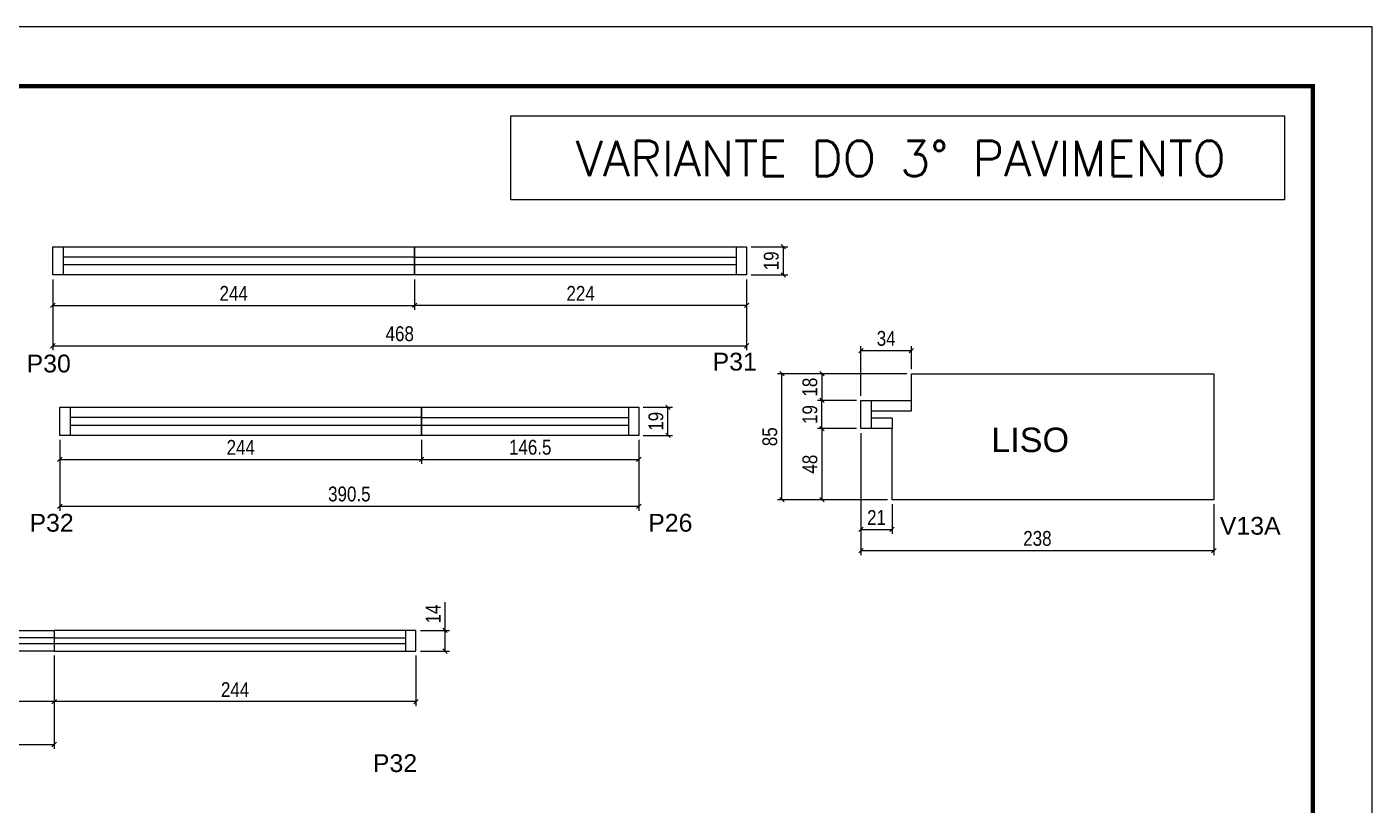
# Model space of a CAD drawing. Header units: millimetres. Extents: x 2437 to 8691, y -1523 to 4121.
# Drawn here: x 7784 to 8691, y 1299 to 1824 of the extents above; entities that cross this region are included whole.
import ezdxf

# ---------------------------------------------------------------- set-up
doc = ezdxf.new("R2010")
doc.units = ezdxf.units.MM
doc.linetypes.add('DASHED', pattern=[0.75, 0.5, -0.25])
for name, color, linetype in [('5', 5, 'Continuous'), ('COTA', 241, 'Continuous'), ('NOMENCLATURA', 7, 'Continuous'), ('Painéis', 200, 'Continuous'), ('SARR_2.2x7', 40, 'Continuous'), ('SARR_EDITAR', 141, 'Continuous')]:
    doc.layers.add(name, color=color, linetype=linetype)
for name, color, linetype, lineweight in [('Folhas', 255, 'Continuous', 9), ('SARRAFO DE PRESSAO', 251, 'DASHED', 9), ('Texto Seção', 7, 'Continuous', 15)]:
    doc.layers.add(name, color=color, linetype=linetype, lineweight=lineweight)
doc.styles.add('COTA TECNICA', font='techl___.ttf', dxfattribs={"height": 10})
doc.styles.add('COTA TECNICA-50', font='techl___.ttf', dxfattribs={"height": 10})
doc.styles.add('REGUA-120', font='ROMANS.shx', dxfattribs={"height": 15})
doc.styles.get("Standard").update_dxf_attribs({"font": 'arial.ttf'})
doc.dimstyles.new('COTA PAINEL-50', dxfattribs={"dimtxt": 10, "dimasz": 3, "dimexe": 3, "dimexo": 3, "dimgap": 3, "dimtad": 1, "dimdec": 1, "dimzin": 12, "dimdsep": 46, "dimtxsty": 'COTA TECNICA-50', "dimblk1": 'OBLIQUE', "dimblk2": 'OBLIQUE', "dimsah": 1, "dimcen": 0.9, "dimclrd": 4, "dimclre": 4, "dimclrt": 240, "dimadec": 1, "dimazin": 3, "dimtfac": 1, "dimtdec": 1, "dimtmove": 0, "dimatfit": 3, "dimfxl": 1, "dimtolj": 1, "dimtzin": 12, "dimarcsym": 0})
doc.dimstyles.new('PAINEL', dxfattribs={"dimtxt": 10, "dimasz": 3, "dimexe": 3, "dimexo": 3, "dimgap": 3, "dimtad": 1, "dimdec": 1, "dimzin": 12, "dimdsep": 46, "dimtxsty": 'COTA TECNICA', "dimblk1": 'OBLIQUE', "dimblk2": 'OBLIQUE', "dimsah": 1, "dimcen": 0.9, "dimclrd": 4, "dimclre": 4, "dimclrt": 240, "dimadec": 1, "dimazin": 3, "dimtfac": 1, "dimtdec": 1, "dimtmove": 0, "dimatfit": 3, "dimfxl": 1, "dimtolj": 1, "dimtzin": 12, "dimarcsym": 0})

# ---------------------------------------------------------------- blocks, each defined once
blk = doc.blocks.new('9999999999')
at = {"layer": 'Folhas'}
blk.add_lwpolyline([(98138.98, 34190.21), (99623.98, 34190.21), (99623.98, 35240.21), (98138.98, 35240.21)], close=True, dxfattribs=at)
at = {"layer": 'Folhas', "color": 30, "const_width": 3}
blk.add_lwpolyline([(98213.98, 34230.21), (99583.98, 34230.21), (99583.98, 35200.21), (98213.98, 35200.21)], close=True, dxfattribs=at)
blk = doc.blocks.new('_Oblique')
at = {"color": 0, "linetype": 'ByBlock', "lineweight": -2}
blk.add_line((-0.5, -0.5), (0.5, 0.5), dxfattribs=at)
blk = doc.blocks.new('*D297')
at = {"layer": 'COTA', "color": 4, "linetype": 'ByBlock', "lineweight": -2, "transparency": 16777216}
for p, q in [((7801.01, 1653.37), (7801.01, 1632.83)), ((8045.01, 1653.37), (8045.01, 1632.83)), ((7801.01, 1635.83), (8045.01, 1635.83))]:
    blk.add_line(p, q, dxfattribs=at)
at = {"layer": 'Defpoints', "color": 0, "linetype": 'ByBlock', "transparency": 16777216}
for p in [(7801.01, 1656.37), (8045.01, 1656.37), (8045.01, 1635.83)]:
    blk.add_point(p, dxfattribs=at)
at = {"layer": 'COTA', "color": 4, "linetype": 'ByBlock', "lineweight": -2, "transparency": 16777216, "xscale": 3, "yscale": 3, "zscale": 3, "rotation": 180}
blk.add_blockref('_Oblique', (7801.01, 1635.83), dxfattribs=at)
at = {"layer": 'COTA', "color": 4, "linetype": 'ByBlock', "lineweight": -2, "transparency": 16777216, "xscale": 3, "yscale": 3, "zscale": 3}
blk.add_blockref('_Oblique', (8045.01, 1635.83), dxfattribs=at)
at = {"layer": 'COTA', "color": 240, "linetype": 'ByBlock', "transparency": 16777216, "insert": (7923.01, 1643.9), "char_height": 10, "attachment_point": 5, "style": 'COTA TECNICA-50'}
blk.add_mtext('\\A1;244', dxfattribs=at)
blk = doc.blocks.new('*D298')
at = {"layer": 'COTA', "color": 4, "linetype": 'ByBlock', "lineweight": -2, "transparency": 16777216}
for p, q in [((8045.01, 1653.37), (8045.01, 1632.83)), ((8269, 1653.37), (8269, 1632.83)), ((8269, 1635.83), (8045.01, 1635.83))]:
    blk.add_line(p, q, dxfattribs=at)
at = {"layer": 'Defpoints', "color": 0, "linetype": 'ByBlock', "transparency": 16777216}
for p in [(8045.01, 1656.37), (8269, 1656.37), (8045.01, 1635.83)]:
    blk.add_point(p, dxfattribs=at)
at = {"layer": 'COTA', "color": 4, "linetype": 'ByBlock', "lineweight": -2, "transparency": 16777216, "xscale": 3, "yscale": 3, "zscale": 3, "rotation": 180}
blk.add_blockref('_Oblique', (8045.01, 1635.83), dxfattribs=at)
at = {"layer": 'COTA', "color": 4, "linetype": 'ByBlock', "lineweight": -2, "transparency": 16777216, "xscale": 3, "yscale": 3, "zscale": 3}
blk.add_blockref('_Oblique', (8269, 1635.83), dxfattribs=at)
at = {"layer": 'COTA', "color": 240, "linetype": 'ByBlock', "transparency": 16777216, "insert": (8157, 1643.9), "char_height": 10, "attachment_point": 5, "style": 'COTA TECNICA-50'}
blk.add_mtext('\\A1;224', dxfattribs=at)
blk = doc.blocks.new('*D309')
at = {"layer": 'COTA', "color": 4, "lineweight": -2, "transparency": 16777216}
for p, q in [((7801.01, 1653.37), (7801.01, 1605.51)), ((8269, 1653.37), (8269, 1605.51)), ((7801.01, 1608.51), (8269, 1608.51))]:
    blk.add_line(p, q, dxfattribs=at)
at = {"layer": 'Defpoints', "color": 0, "transparency": 16777216}
for p in [(7801.01, 1656.37), (8269, 1656.37), (8269, 1608.51)]:
    blk.add_point(p, dxfattribs=at)
at = {"layer": 'COTA', "color": 4, "lineweight": -2, "transparency": 16777216, "xscale": 3, "yscale": 3, "zscale": 3, "rotation": 180}
blk.add_blockref('_Oblique', (7801.01, 1608.51), dxfattribs=at)
at = {"layer": 'COTA', "color": 4, "lineweight": -2, "transparency": 16777216, "xscale": 3, "yscale": 3, "zscale": 3}
blk.add_blockref('_Oblique', (8269, 1608.51), dxfattribs=at)
at = {"layer": 'COTA', "color": 240, "transparency": 16777216, "insert": (8035, 1616.63), "char_height": 10, "attachment_point": 5, "style": 'COTA TECNICA'}
blk.add_mtext('\\A1;468', dxfattribs=at)
blk = doc.blocks.new('*D301')
at = {"layer": 'COTA', "color": 4, "linetype": 'ByBlock', "lineweight": -2, "transparency": 16777216}
for p, q in [((7805.77, 1545.09), (7805.77, 1528.93)), ((8049.77, 1545.09), (8049.77, 1528.93)), ((7805.77, 1531.93), (8049.77, 1531.93))]:
    blk.add_line(p, q, dxfattribs=at)
at = {"layer": 'Defpoints', "color": 0, "linetype": 'ByBlock', "transparency": 16777216}
for p in [(7805.77, 1548.09), (8049.77, 1548.09), (8049.77, 1531.93)]:
    blk.add_point(p, dxfattribs=at)
at = {"layer": 'COTA', "color": 4, "linetype": 'ByBlock', "lineweight": -2, "transparency": 16777216, "xscale": 3, "yscale": 3, "zscale": 3, "rotation": 180}
blk.add_blockref('_Oblique', (7805.77, 1531.93), dxfattribs=at)
at = {"layer": 'COTA', "color": 4, "linetype": 'ByBlock', "lineweight": -2, "transparency": 16777216, "xscale": 3, "yscale": 3, "zscale": 3}
blk.add_blockref('_Oblique', (8049.77, 1531.93), dxfattribs=at)
at = {"layer": 'COTA', "color": 240, "linetype": 'ByBlock', "transparency": 16777216, "insert": (7927.77, 1540), "char_height": 10, "attachment_point": 5, "style": 'COTA TECNICA-50'}
blk.add_mtext('\\A1;244', dxfattribs=at)
blk = doc.blocks.new('*D302')
at = {"layer": 'COTA', "color": 4, "linetype": 'ByBlock', "lineweight": -2, "transparency": 16777216}
for p, q in [((8049.77, 1545.09), (8049.77, 1528.93)), ((8196.26, 1545.09), (8196.26, 1528.93)), ((8049.77, 1531.93), (8196.26, 1531.93))]:
    blk.add_line(p, q, dxfattribs=at)
at = {"layer": 'Defpoints', "color": 0, "linetype": 'ByBlock', "transparency": 16777216}
for p in [(8049.77, 1548.09), (8196.26, 1548.09), (8196.26, 1531.93)]:
    blk.add_point(p, dxfattribs=at)
at = {"layer": 'COTA', "color": 4, "linetype": 'ByBlock', "lineweight": -2, "transparency": 16777216, "xscale": 3, "yscale": 3, "zscale": 3, "rotation": 180}
blk.add_blockref('_Oblique', (8049.77, 1531.93), dxfattribs=at)
at = {"layer": 'COTA', "color": 4, "linetype": 'ByBlock', "lineweight": -2, "transparency": 16777216, "xscale": 3, "yscale": 3, "zscale": 3}
blk.add_blockref('_Oblique', (8196.26, 1531.93), dxfattribs=at)
at = {"layer": 'COTA', "color": 240, "linetype": 'ByBlock', "transparency": 16777216, "insert": (8123.01, 1540.04), "char_height": 10, "attachment_point": 5, "style": 'COTA TECNICA-50'}
blk.add_mtext('\\A1;146.5', dxfattribs=at)
blk = doc.blocks.new('*D311')
at = {"layer": 'COTA', "color": 4, "lineweight": -2, "transparency": 16777216}
for p, q in [((7805.77, 1545.09), (7805.77, 1497.26)), ((8196.26, 1545.09), (8196.26, 1497.26)), ((7805.77, 1500.26), (8196.26, 1500.26))]:
    blk.add_line(p, q, dxfattribs=at)
at = {"layer": 'Defpoints', "color": 0, "transparency": 16777216}
for p in [(7805.77, 1548.09), (8196.26, 1548.09), (8196.26, 1500.26)]:
    blk.add_point(p, dxfattribs=at)
at = {"layer": 'COTA', "color": 4, "lineweight": -2, "transparency": 16777216, "xscale": 3, "yscale": 3, "zscale": 3, "rotation": 180}
blk.add_blockref('_Oblique', (7805.77, 1500.26), dxfattribs=at)
at = {"layer": 'COTA', "color": 4, "lineweight": -2, "transparency": 16777216, "xscale": 3, "yscale": 3, "zscale": 3}
blk.add_blockref('_Oblique', (8196.26, 1500.26), dxfattribs=at)
at = {"layer": 'COTA', "color": 240, "transparency": 16777216, "insert": (8001.01, 1508.51), "char_height": 10, "attachment_point": 5, "style": 'COTA TECNICA'}
blk.add_mtext('\\A1;390.5', dxfattribs=at)
blk = doc.blocks.new('*D312')
at = {"layer": 'COTA', "color": 4, "lineweight": -2, "transparency": 16777216}
for p, q in [((8272, 1675.37), (8296.7, 1675.37)), ((8293.7, 1675.37), (8293.7, 1656.37)), ((8272, 1656.37), (8296.7, 1656.37))]:
    blk.add_line(p, q, dxfattribs=at)
at = {"layer": 'Defpoints', "color": 0, "transparency": 16777216}
for p in [(8269, 1675.37), (8269, 1656.37), (8293.7, 1656.37)]:
    blk.add_point(p, dxfattribs=at)
at = {"layer": 'COTA', "color": 4, "lineweight": -2, "transparency": 16777216, "xscale": 3, "yscale": 3, "zscale": 3}
for p, rotation in [((8293.7, 1675.37), 90), ((8293.7, 1656.37), 270)]:
    blk.add_blockref('_Oblique', p, dxfattribs=dict(at, rotation=rotation))
at = {"layer": 'COTA', "color": 240, "transparency": 16777216, "insert": (8285.61, 1665.87), "char_height": 10, "attachment_point": 5, "rotation": 90, "style": 'COTA TECNICA-50'}
blk.add_mtext('\\A1;19', dxfattribs=at)
blk = doc.blocks.new('*D313')
at = {"layer": 'COTA', "color": 4, "lineweight": -2, "transparency": 16777216}
for p, q in [((8199.27, 1567.09), (8218.93, 1567.09)), ((8215.93, 1548.09), (8215.93, 1567.09)), ((8199.27, 1548.09), (8218.93, 1548.09))]:
    blk.add_line(p, q, dxfattribs=at)
at = {"layer": 'Defpoints', "color": 0, "transparency": 16777216}
for p in [(8196.27, 1567.09), (8215.93, 1567.09), (8196.27, 1548.09)]:
    blk.add_point(p, dxfattribs=at)
at = {"layer": 'COTA', "color": 4, "lineweight": -2, "transparency": 16777216, "xscale": 3, "yscale": 3, "zscale": 3}
for p, rotation in [((8215.93, 1567.09), 90), ((8215.93, 1548.09), 270)]:
    blk.add_blockref('_Oblique', p, dxfattribs=dict(at, rotation=rotation))
at = {"layer": 'COTA', "color": 240, "transparency": 16777216, "insert": (8207.84, 1557.59), "char_height": 10, "attachment_point": 5, "rotation": 90, "style": 'COTA TECNICA-50'}
blk.add_mtext('\\A1;19', dxfattribs=at)
blk = doc.blocks.new('*D303')
at = {"layer": 'COTA', "color": 4, "lineweight": -2, "transparency": 16777216}
for p, q in [((8346.09, 1512.58), (8346.09, 1467.3)), ((8584.09, 1501.69), (8584.09, 1467.3)), ((8584.09, 1470.3), (8346.09, 1470.3))]:
    blk.add_line(p, q, dxfattribs=at)
at = {"layer": 'Defpoints', "color": 0, "transparency": 16777216}
for p in [(8346.09, 1515.58), (8584.09, 1504.69), (8346.09, 1470.3)]:
    blk.add_point(p, dxfattribs=at)
at = {"layer": 'COTA', "color": 4, "lineweight": -2, "transparency": 16777216, "xscale": 3, "yscale": 3, "zscale": 3, "rotation": 180}
blk.add_blockref('_Oblique', (8346.09, 1470.3), dxfattribs=at)
at = {"layer": 'COTA', "color": 4, "lineweight": -2, "transparency": 16777216, "xscale": 3, "yscale": 3, "zscale": 3}
blk.add_blockref('_Oblique', (8584.09, 1470.3), dxfattribs=at)
at = {"layer": 'COTA', "color": 240, "transparency": 16777216, "insert": (8465.09, 1478.54), "char_height": 10, "attachment_point": 5, "style": 'COTA TECNICA-50'}
blk.add_mtext('\\A1;238', dxfattribs=at)
blk = doc.blocks.new('*D304')
at = {"layer": 'COTA', "color": 4, "lineweight": -2, "transparency": 16777216}
for p, q in [((8377.09, 1589.69), (8316.77, 1589.69)), ((8319.77, 1589.69), (8319.77, 1571.69)), ((8343.09, 1571.69), (8316.77, 1571.69))]:
    blk.add_line(p, q, dxfattribs=at)
at = {"layer": 'Defpoints', "color": 0, "transparency": 16777216}
for p in [(8380.09, 1589.69), (8319.77, 1571.69), (8346.09, 1571.69)]:
    blk.add_point(p, dxfattribs=at)
at = {"layer": 'COTA', "color": 4, "lineweight": -2, "transparency": 16777216, "xscale": 3, "yscale": 3, "zscale": 3}
for p, rotation in [((8319.77, 1589.69), 90), ((8319.77, 1571.69), 270)]:
    blk.add_blockref('_Oblique', p, dxfattribs=dict(at, rotation=rotation))
at = {"layer": 'COTA', "color": 240, "transparency": 16777216, "insert": (8311.68, 1580.69), "char_height": 10, "attachment_point": 5, "rotation": 90, "style": 'COTA TECNICA-50'}
blk.add_mtext('\\A1;18', dxfattribs=at)
blk = doc.blocks.new('*D305')
at = {"layer": 'COTA', "color": 4, "lineweight": -2, "transparency": 16777216}
for p, q in [((8343.09, 1552.69), (8316.77, 1552.69)), ((8319.77, 1552.69), (8319.77, 1504.69)), ((8364.09, 1504.69), (8316.77, 1504.69))]:
    blk.add_line(p, q, dxfattribs=at)
at = {"layer": 'Defpoints', "color": 0, "transparency": 16777216}
for p in [(8346.09, 1552.69), (8319.77, 1504.69), (8367.09, 1504.69)]:
    blk.add_point(p, dxfattribs=at)
at = {"layer": 'COTA', "color": 4, "lineweight": -2, "transparency": 16777216, "xscale": 3, "yscale": 3, "zscale": 3}
for p, rotation in [((8319.77, 1552.69), 90), ((8319.77, 1504.69), 270)]:
    blk.add_blockref('_Oblique', p, dxfattribs=dict(at, rotation=rotation))
at = {"layer": 'COTA', "color": 240, "transparency": 16777216, "insert": (8311.68, 1528.69), "char_height": 10, "attachment_point": 5, "rotation": 90, "style": 'COTA TECNICA-50'}
blk.add_mtext('\\A1;48', dxfattribs=at)
blk = doc.blocks.new('*D306')
at = {"layer": 'COTA', "color": 4, "lineweight": -2, "transparency": 16777216}
for p, q in [((8377.09, 1589.69), (8289.8, 1589.69)), ((8292.8, 1504.69), (8292.8, 1589.69)), ((8364.09, 1504.69), (8289.8, 1504.69))]:
    blk.add_line(p, q, dxfattribs=at)
at = {"layer": 'Defpoints', "color": 0, "transparency": 16777216}
for p in [(8292.8, 1589.69), (8380.09, 1589.69), (8367.09, 1504.69)]:
    blk.add_point(p, dxfattribs=at)
at = {"layer": 'COTA', "color": 4, "lineweight": -2, "transparency": 16777216, "xscale": 3, "yscale": 3, "zscale": 3}
for p, rotation in [((8292.8, 1589.69), 90), ((8292.8, 1504.69), 270)]:
    blk.add_blockref('_Oblique', p, dxfattribs=dict(at, rotation=rotation))
at = {"layer": 'COTA', "color": 240, "transparency": 16777216, "insert": (8284.66, 1547.19), "char_height": 10, "attachment_point": 5, "rotation": 90, "style": 'COTA TECNICA-50'}
blk.add_mtext('\\A1;85', dxfattribs=at)
blk = doc.blocks.new('*D307')
at = {"layer": 'COTA', "color": 4, "lineweight": -2, "transparency": 16777216}
for p, q in [((8346.09, 1549.69), (8346.09, 1481.66)), ((8367.09, 1501.69), (8367.09, 1481.66)), ((8346.09, 1484.66), (8367.09, 1484.66))]:
    blk.add_line(p, q, dxfattribs=at)
at = {"layer": 'Defpoints', "color": 0, "transparency": 16777216}
for p in [(8346.09, 1552.69), (8367.09, 1504.69), (8367.09, 1484.66)]:
    blk.add_point(p, dxfattribs=at)
at = {"layer": 'COTA', "color": 4, "lineweight": -2, "transparency": 16777216, "xscale": 3, "yscale": 3, "zscale": 3, "rotation": 180}
blk.add_blockref('_Oblique', (8346.09, 1484.66), dxfattribs=at)
at = {"layer": 'COTA', "color": 4, "lineweight": -2, "transparency": 16777216, "xscale": 3, "yscale": 3, "zscale": 3}
blk.add_blockref('_Oblique', (8367.09, 1484.66), dxfattribs=at)
at = {"layer": 'COTA', "color": 240, "transparency": 16777216, "insert": (8356.59, 1492.72), "char_height": 10, "attachment_point": 5, "style": 'COTA TECNICA-50'}
blk.add_mtext('\\A1;21', dxfattribs=at)
blk = doc.blocks.new('*D314')
at = {"layer": 'COTA', "color": 4, "lineweight": -2, "transparency": 16777216}
for p, q in [((8343.09, 1571.69), (8316.77, 1571.69)), ((8319.77, 1552.69), (8319.77, 1571.69)), ((8343.09, 1552.69), (8316.77, 1552.69))]:
    blk.add_line(p, q, dxfattribs=at)
at = {"layer": 'Defpoints', "color": 0, "transparency": 16777216}
for p in [(8319.77, 1571.69), (8346.09, 1571.69), (8346.09, 1552.69)]:
    blk.add_point(p, dxfattribs=at)
at = {"layer": 'COTA', "color": 4, "lineweight": -2, "transparency": 16777216, "xscale": 3, "yscale": 3, "zscale": 3}
for p, rotation in [((8319.77, 1571.69), 90), ((8319.77, 1552.69), 270)]:
    blk.add_blockref('_Oblique', p, dxfattribs=dict(at, rotation=rotation))
at = {"layer": 'COTA', "color": 240, "transparency": 16777216, "insert": (8311.69, 1562.19), "char_height": 10, "attachment_point": 5, "rotation": 90, "style": 'COTA TECNICA-50'}
blk.add_mtext('\\A1;19', dxfattribs=at)
blk = doc.blocks.new('*D315')
at = {"layer": 'COTA', "color": 4, "lineweight": -2, "transparency": 16777216}
for p, q in [((8346.09, 1574.69), (8346.09, 1608.25)), ((8380.09, 1592.69), (8380.09, 1608.25)), ((8380.09, 1605.25), (8346.09, 1605.25))]:
    blk.add_line(p, q, dxfattribs=at)
at = {"layer": 'Defpoints', "color": 0, "transparency": 16777216}
for p in [(8346.09, 1605.25), (8380.09, 1589.69), (8346.09, 1571.69)]:
    blk.add_point(p, dxfattribs=at)
at = {"layer": 'COTA', "color": 4, "lineweight": -2, "transparency": 16777216, "xscale": 3, "yscale": 3, "zscale": 3, "rotation": 180}
blk.add_blockref('_Oblique', (8346.09, 1605.25), dxfattribs=at)
at = {"layer": 'COTA', "color": 4, "lineweight": -2, "transparency": 16777216, "xscale": 3, "yscale": 3, "zscale": 3}
blk.add_blockref('_Oblique', (8380.09, 1605.25), dxfattribs=at)
at = {"layer": 'COTA', "color": 240, "transparency": 16777216, "insert": (8363.09, 1613.47), "char_height": 10, "attachment_point": 5, "style": 'COTA TECNICA-50'}
blk.add_mtext('\\A1;34', dxfattribs=at)
blk = doc.blocks.new('*D316')
at = {"layer": 'COTA', "color": 4, "linetype": 'ByBlock', "lineweight": -2, "transparency": 16777216}
for p, q in [((7801.95, 1399.55), (7801.95, 1365.51)), ((8045.95, 1399.55), (8045.95, 1365.51)), ((8045.95, 1368.51), (7801.95, 1368.51))]:
    blk.add_line(p, q, dxfattribs=at)
at = {"layer": 'Defpoints', "color": 0, "linetype": 'ByBlock', "transparency": 16777216}
for p in [(7801.95, 1402.55), (8045.95, 1402.55), (7801.95, 1368.51)]:
    blk.add_point(p, dxfattribs=at)
at = {"layer": 'COTA', "color": 4, "linetype": 'ByBlock', "lineweight": -2, "transparency": 16777216, "xscale": 3, "yscale": 3, "zscale": 3, "rotation": 180}
blk.add_blockref('_Oblique', (7801.95, 1368.51), dxfattribs=at)
at = {"layer": 'COTA', "color": 4, "linetype": 'ByBlock', "lineweight": -2, "transparency": 16777216, "xscale": 3, "yscale": 3, "zscale": 3}
blk.add_blockref('_Oblique', (8045.95, 1368.51), dxfattribs=at)
at = {"layer": 'COTA', "color": 240, "linetype": 'ByBlock', "transparency": 16777216, "insert": (7923.95, 1376.58), "char_height": 10, "attachment_point": 5, "style": 'COTA TECNICA-50'}
blk.add_mtext('\\A1;244', dxfattribs=at)
blk = doc.blocks.new('*D318')
at = {"layer": 'COTA', "color": 4, "lineweight": -2, "transparency": 16777216}
for p, q in [((7557.95, 1399.55), (7557.95, 1336.6)), ((7801.95, 1399.55), (7801.95, 1336.6)), ((7557.95, 1339.6), (7801.95, 1339.6))]:
    blk.add_line(p, q, dxfattribs=at)
at = {"layer": 'Defpoints', "color": 0, "transparency": 16777216}
for p in [(7557.95, 1402.55), (7801.95, 1402.55), (7801.95, 1339.6)]:
    blk.add_point(p, dxfattribs=at)
at = {"layer": 'COTA', "color": 4, "lineweight": -2, "transparency": 16777216, "xscale": 3, "yscale": 3, "zscale": 3, "rotation": 180}
blk.add_blockref('_Oblique', (7557.95, 1339.6), dxfattribs=at)
at = {"layer": 'COTA', "color": 4, "lineweight": -2, "transparency": 16777216, "xscale": 3, "yscale": 3, "zscale": 3}
blk.add_blockref('_Oblique', (7801.95, 1339.6), dxfattribs=at)
at = {"layer": 'COTA', "color": 240, "transparency": 16777216, "insert": (7679.95, 1347.68), "char_height": 10, "attachment_point": 5, "style": 'COTA TECNICA'}
blk.add_mtext('\\A1;4x', dxfattribs=at)
blk = doc.blocks.new('*D319')
at = {"layer": 'COTA', "color": 4, "lineweight": -2, "transparency": 16777216}
for p, q in [((7557.95, 1399.55), (7557.95, 1365.51)), ((7801.95, 1399.55), (7801.95, 1365.51)), ((7801.95, 1368.51), (7557.95, 1368.51))]:
    blk.add_line(p, q, dxfattribs=at)
at = {"layer": 'Defpoints', "color": 0, "transparency": 16777216}
for p in [(7557.95, 1402.55), (7801.95, 1402.55), (7557.95, 1368.51)]:
    blk.add_point(p, dxfattribs=at)
at = {"layer": 'COTA', "color": 4, "lineweight": -2, "transparency": 16777216, "xscale": 3, "yscale": 3, "zscale": 3, "rotation": 180}
blk.add_blockref('_Oblique', (7557.95, 1368.51), dxfattribs=at)
at = {"layer": 'COTA', "color": 4, "lineweight": -2, "transparency": 16777216, "xscale": 3, "yscale": 3, "zscale": 3}
blk.add_blockref('_Oblique', (7801.95, 1368.51), dxfattribs=at)
at = {"layer": 'COTA', "color": 240, "transparency": 16777216, "insert": (7679.95, 1376.58), "char_height": 10, "attachment_point": 5, "style": 'COTA TECNICA'}
blk.add_mtext('\\A1;244', dxfattribs=at)
blk = doc.blocks.new('*D329')
at = {"layer": 'COTA', "color": 4, "lineweight": -2, "transparency": 16777216}
for p, q in [((8065.6, 1416.55), (8065.6, 1435.66)), ((8048.95, 1416.55), (8068.6, 1416.55)), ((8065.6, 1402.55), (8065.6, 1416.55)), ((8048.95, 1402.55), (8068.6, 1402.55))]:
    blk.add_line(p, q, dxfattribs=at)
at = {"layer": 'Defpoints', "color": 0, "transparency": 16777216}
for p in [(8045.95, 1416.55), (8065.6, 1416.55), (8045.95, 1402.55)]:
    blk.add_point(p, dxfattribs=at)
at = {"layer": 'COTA', "color": 4, "lineweight": -2, "transparency": 16777216, "xscale": 3, "yscale": 3, "zscale": 3}
for p, rotation in [((8065.6, 1416.55), 90), ((8065.6, 1402.55), 270)]:
    blk.add_blockref('_Oblique', p, dxfattribs=dict(at, rotation=rotation))
at = {"layer": 'COTA', "color": 240, "transparency": 16777216, "insert": (8057.53, 1427.6), "char_height": 10, "attachment_point": 5, "rotation": 90, "style": 'COTA TECNICA-50'}
blk.add_mtext('\\A1;14', dxfattribs=at)

msp = doc.modelspace()

# ---------------------------------------------------------------- linework, layer by layer
at = {"layer": 'Painéis'}
for p, q in [((8380.09, 1571.69), (8380.09, 1589.69)), ((8380.09, 1589.69), (8530.09, 1589.69)), ((8530.09, 1589.69), (8584.09, 1589.69)), ((8584.09, 1589.69), (8584.09, 1504.69)), ((8346.09, 1552.69), (8346.09, 1571.69)), ((8346.09, 1571.69), (8380.09, 1571.69)), ((8367.09, 1552.69), (8346.09, 1552.69)), ((8367.09, 1504.69), (8367.09, 1552.69)), ((8584.09, 1504.69), (8367.09, 1504.69))]:
    msp.add_line(p, q, dxfattribs=at)
for points in [[(8045.01, 1656.37), (7801.01, 1656.37), (7801.01, 1675.37), (8045.01, 1675.37)], [(8045.01, 1675.37), (8045.01, 1675.37), (8045.01, 1656.37), (8045.01, 1656.37)], [(8045.01, 1675.37), (8269, 1675.37), (8269, 1656.37), (8045.01, 1656.37)], [(8049.77, 1548.09), (7805.77, 1548.09), (7805.77, 1567.09), (8049.77, 1567.09)], [(8049.77, 1567.09), (8196.27, 1567.09), (8196.27, 1548.09), (8049.77, 1548.09)], [(7557.96, 1416.55), (7801.95, 1416.55), (7801.95, 1402.55), (7557.96, 1402.55)], [(7801.95, 1402.55), (8045.95, 1402.55), (8045.95, 1416.55), (7801.95, 1416.55)]]:
    msp.add_lwpolyline(points, close=True, dxfattribs=at)
at = {"layer": 'SARR_2.2x7', "linetype": 'Continuous'}
for p, q in [((7808.01, 1675.37), (7808.01, 1656.37)), ((8262, 1675.37), (8262, 1656.37)), ((8045.01, 1668.37), (7808.01, 1668.37)), ((7808.01, 1663.37), (8045.01, 1663.37)), ((8045.01, 1668.37), (8262, 1668.37)), ((8045.01, 1663.37), (8262, 1663.37)), ((8353.09, 1552.69), (8353.09, 1571.69)), ((7812.77, 1567.09), (7812.77, 1548.09)), ((8189.26, 1567.09), (8189.26, 1548.09)), ((8353.09, 1564.69), (8380.09, 1564.69)), ((8049.77, 1560.09), (7812.77, 1560.09)), ((7812.77, 1555.09), (8049.77, 1555.09)), ((8049.77, 1560.09), (8189.26, 1560.09)), ((8049.77, 1555.09), (8189.26, 1555.09)), ((8367.09, 1559.69), (8353.09, 1559.69)), ((8038.95, 1416.55), (8038.95, 1402.55))]:
    msp.add_line(p, q, dxfattribs=at)
at = {"layer": 'SARR_2.2x7'}
for p, q in [((8380.09, 1564.69), (8380.09, 1571.69)), ((8367.09, 1559.69), (8367.09, 1552.69))]:
    msp.add_line(p, q, dxfattribs=at)
at = {"layer": 'SARR_EDITAR', "linetype": 'Continuous'}
for p, q in [((7801.95, 1411.55), (7557.95, 1411.55)), ((7801.95, 1407.55), (7557.95, 1407.55)), ((7801.95, 1411.55), (8038.95, 1411.55)), ((8038.95, 1407.55), (7801.95, 1407.55))]:
    msp.add_line(p, q, dxfattribs=at)
at = {"layer": 'Texto Seção'}
msp.add_lwpolyline([(8109.86, 1763.63), (8631.85, 1763.63), (8631.85, 1706.95), (8109.86, 1706.95)], close=True, dxfattribs=at)

# ---------------------------------------------------------------- block references
at = {"layer": 'SARRAFO DE PRESSAO', "color": 6, "linetype": 'ByBlock'}
msp.add_blockref('9999999999', (-90933.14, -33416.52), dxfattribs=at)

# ---------------------------------------------------------------- texts
at = {"layer": '5', "linetype": 'Continuous'}
for s, rotation, p in [('P30', 359.99996, (7783.33, 1590.59)), ('P31', 359.99996, (8246.02, 1591.86)), ('P32', 359.99996, (7785.29, 1483.16)), ('P26', 359.99996, (8202.6, 1483.16)), ('V13A', 0.00004, (8588.14, 1481.14)), ('P32', 0.00004, (8016.9, 1320.99))]:
    msp.add_text(s, height=12, rotation=rotation, dxfattribs=at).set_placement(p)
at = {"layer": 'NOMENCLATURA', "linetype": 'Continuous'}
msp.add_text('LISO', height=16.5, dxfattribs=at).set_placement((8433.95, 1536.85))
at = {"layer": 'Texto Seção', "insert": (8052.75, 1723.06), "char_height": 23.7362, "width": 640.4194, "attachment_point": 7, "style": 'REGUA-120'}
msp.add_mtext('\\pxqc,t6;^JVARIANTE DO 3° PAVIMENTO', dxfattribs=at)

# ---------------------------------------------------------------- dimensions: what is measured, and where the dimension line sits
at = {"layer": 'COTA'}
for base, p1, p2, angle, picture, middle in [((8293.7, 1656.37), (8269, 1675.37), (8269, 1656.37), 90, '*D312', (8285.61, 1665.87)), ((8346.09, 1605.25), (8380.09, 1589.69), (8346.09, 1571.69), 180, '*D315', (8363.09, 1613.47)), ((8292.8, 1589.69), (8367.09, 1504.69), (8380.09, 1589.69), 270, '*D306', (8284.66, 1547.19)), ((8319.77, 1571.69), (8380.09, 1589.69), (8346.09, 1571.69), 270, '*D304', (8311.68, 1580.69)), ((8319.77, 1571.69), (8346.09, 1552.69), (8346.09, 1571.69), 270, '*D314', (8311.69, 1562.19)), ((8215.93, 1567.09), (8196.27, 1548.09), (8196.27, 1567.09), 90, '*D313', (8207.84, 1557.59)), ((8319.77, 1504.69), (8346.09, 1552.69), (8367.09, 1504.69), 270, '*D305', (8311.68, 1528.69)), ((8367.09, 1484.66), (8346.09, 1552.69), (8367.09, 1504.69), 180, '*D307', (8356.59, 1492.72)), ((8346.09, 1470.3), (8584.09, 1504.69), (8346.09, 1515.58), 180, '*D303', (8465.09, 1478.54)), ((8065.6, 1416.55), (8045.95, 1402.55), (8045.95, 1416.55), 90, '*D329', (8057.53, 1427.6))]:
    dim = msp.add_linear_dim(base=base, p1=p1, p2=p2, angle=angle, dimstyle='COTA PAINEL-50', dxfattribs=at)
    dim.commit()
    dim.dimension.update_dxf_attribs({"geometry": picture, "text_midpoint": middle})
at = {"layer": 'COTA', "color": 1, "linetype": 'ByBlock'}
for base, p1, p2, picture, middle in [((8045.01, 1635.83), (7801.01, 1656.37), (8045.01, 1656.37), '*D297', (7923.01, 1643.9)), ((8045.01, 1635.83), (8269, 1656.37), (8045.01, 1656.37), '*D298', (8157, 1643.9)), ((8049.77, 1531.93), (7805.77, 1548.09), (8049.77, 1548.09), '*D301', (7927.77, 1540)), ((8196.26, 1531.93), (8049.77, 1548.09), (8196.26, 1548.09), '*D302', (8123.01, 1540.04))]:
    dim = msp.add_linear_dim(base=base, p1=p1, p2=p2, dimstyle='COTA PAINEL-50', override={"dimarcsym": 1}, dxfattribs=at)
    dim.commit()
    dim.dimension.update_dxf_attribs({"geometry": picture, "text_midpoint": middle})
at = {"layer": 'COTA', "color": 5}
for base, p1, p2, picture, middle in [((8269, 1608.51), (7801.01, 1656.37), (8269, 1656.37), '*D309', (8035, 1616.63)), ((8196.26, 1500.26), (7805.77, 1548.09), (8196.26, 1548.09), '*D311', (8001.01, 1508.51))]:
    dim = msp.add_linear_dim(base=base, p1=p1, p2=p2, dimstyle='PAINEL', dxfattribs=at)
    dim.commit()
    dim.dimension.update_dxf_attribs({"geometry": picture, "text_midpoint": middle})
dim = msp.add_linear_dim(base=(7801.95, 1339.6), p1=(7557.95, 1402.55), p2=(7801.95, 1402.55), angle=180, text='4x', dimstyle='PAINEL', dxfattribs=at)
dim.commit()
dim.dimension.update_dxf_attribs({"geometry": '*D318', "text_midpoint": (7679.95, 1347.68)})
dim = msp.add_linear_dim(base=(7557.95, 1368.51), p1=(7801.95, 1402.55), p2=(7557.95, 1402.55), angle=180, dimstyle='PAINEL', dxfattribs=at)
dim.commit()
dim.dimension.update_dxf_attribs({"geometry": '*D319', "text_midpoint": (7679.95, 1376.58)})
at = {"layer": 'COTA', "color": 1, "linetype": 'ByBlock'}
dim = msp.add_linear_dim(base=(7801.95, 1368.51), p1=(8045.95, 1402.55), p2=(7801.95, 1402.55), angle=180, dimstyle='COTA PAINEL-50', override={"dimarcsym": 1}, dxfattribs=at)
dim.commit()
dim.dimension.update_dxf_attribs({"geometry": '*D316', "text_midpoint": (7923.95, 1376.58)})

doc.saveas('drawing.dxf')
